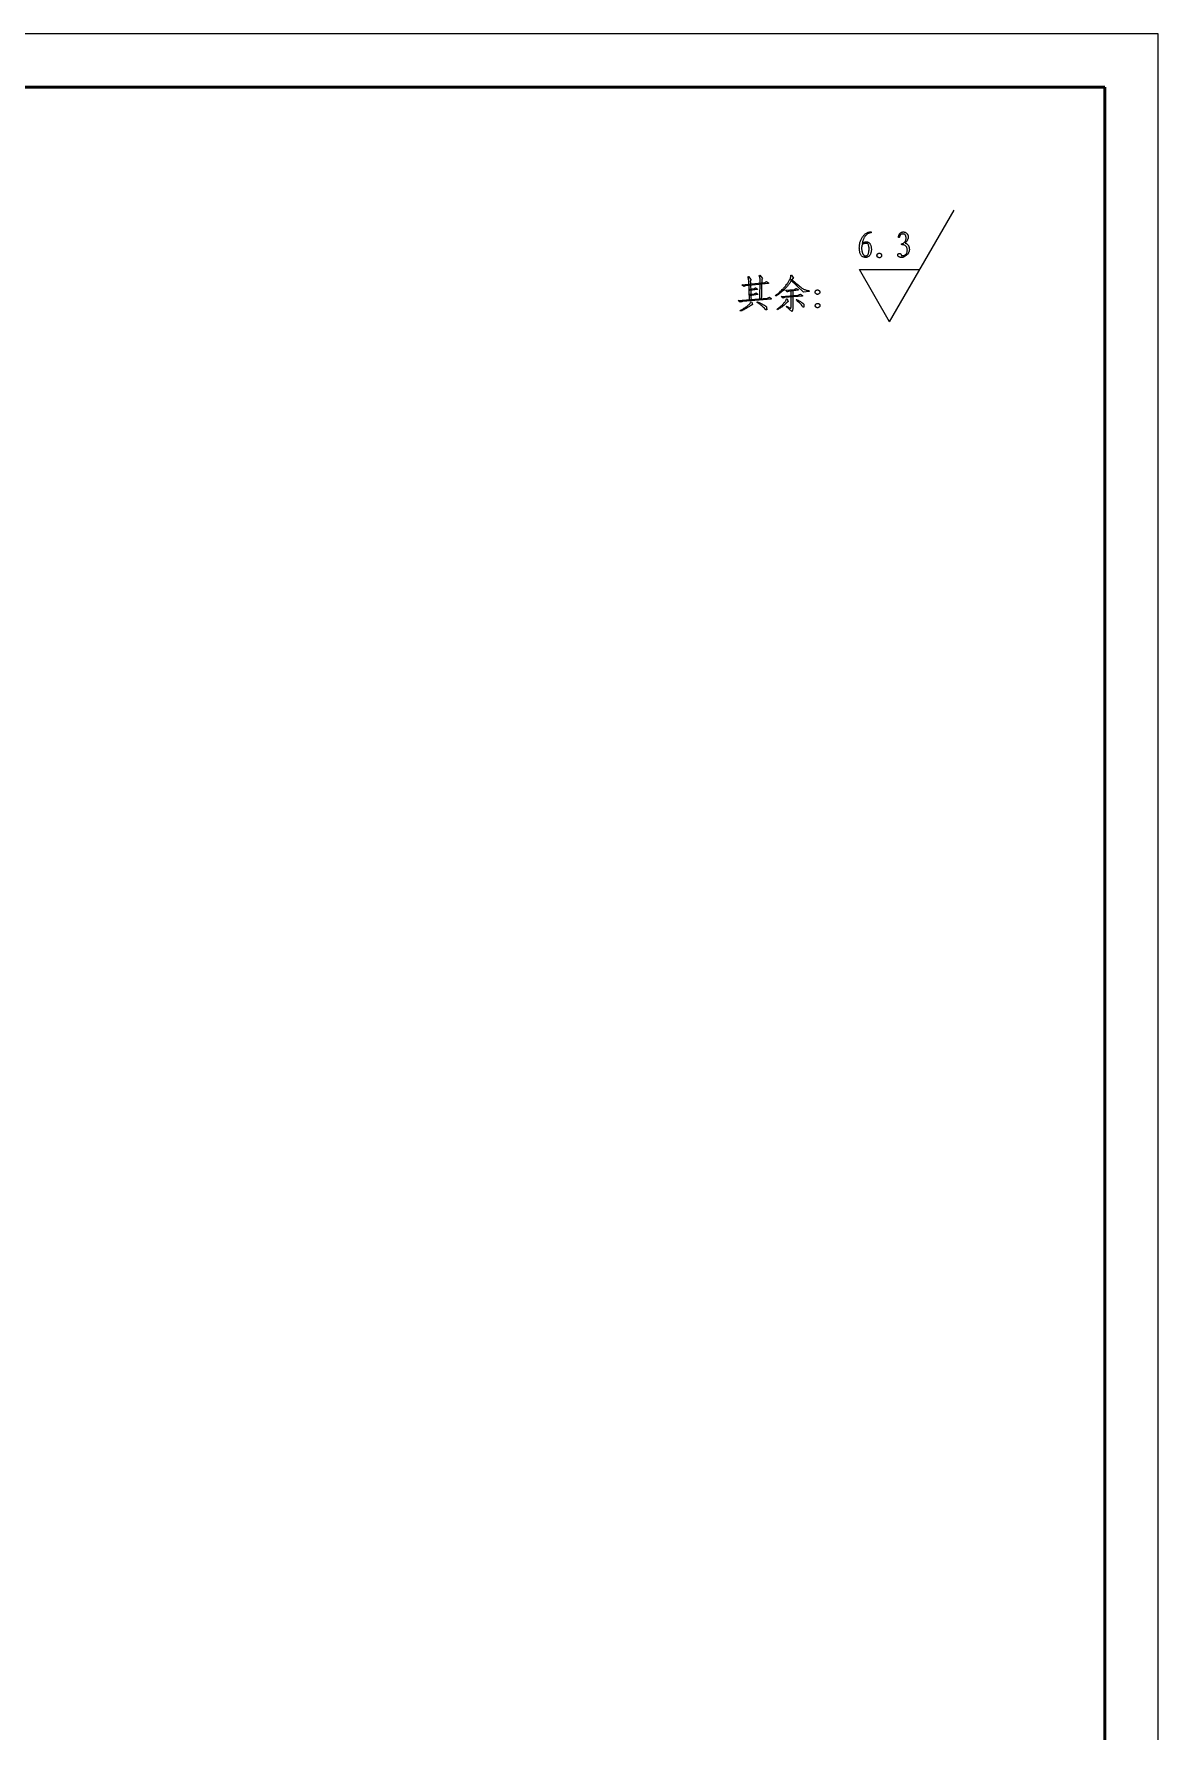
# Model space of a CAD drawing. Extents: x 0 to 420, y 0 to 297.
# Drawn here: x 314.4 to 420, y 137.6 to 297 of the extents above; entities that cross this region are included whole.
import ezdxf

# ---------------------------------------------------------------- set-up
doc = ezdxf.new("R2010")
doc.units = 0

msp = doc.modelspace()

# ---------------------------------------------------------------- linework, layer by layer
at = {"color": 7, "lineweight": 25}
for p, q in [((420, 297), (0, 297)), ((420, 0), (420, 297))]:
    msp.add_line(p, q, dxfattribs=at)
at = {"color": 7, "lineweight": 50}
for p, q in [((415, 292), (25, 292)), ((415, 5), (415, 292))]:
    msp.add_line(p, q, dxfattribs=at)
at = {"color": 5, "lineweight": 25, "ltscale": 0.303109}
msp.add_line((394.79, 269.96), (400.86, 280.46), dxfattribs=at)
at = {"color": 5, "lineweight": 25, "ltscale": 0.141451}
for p, q in [((394.79, 269.96), (391.96, 274.86)), ((391.96, 274.86), (397.62, 274.86))]:
    msp.add_line(p, q, dxfattribs=at)
at = {"color": 5, "lineweight": 5}
for points in [[(392.96, 277.27), (392.98, 277.23), (393, 277.19), (393.02, 277.14), (393.03, 277.09), (393.05, 277.04), (393.06, 276.99), (393.07, 276.93), (393.07, 276.87), (393.08, 276.81), (393.08, 276.75), (393.08, 276.69), (393.07, 276.63), (393.07, 276.57), (393.06, 276.51), (393.04, 276.46), (393.03, 276.4), (393.01, 276.35), (392.99, 276.31), (392.96, 276.26), (392.94, 276.22), (392.91, 276.18), (392.87, 276.14), (392.84, 276.11), (392.8, 276.08), (392.76, 276.06), (392.71, 276.04), (392.67, 276.02), (392.62, 276.01), (392.57, 276.01), (392.51, 276), (392.46, 276.01), (392.4, 276.02), (392.36, 276.03), (392.31, 276.05), (392.27, 276.07), (392.22, 276.1), (392.19, 276.13), (392.15, 276.17), (392.12, 276.22), (392.09, 276.26), (392.06, 276.32), (392.04, 276.37), (392.01, 276.43), (392, 276.49), (391.98, 276.55), (391.97, 276.62), (391.96, 276.69), (391.95, 276.75), (391.95, 276.83), (391.94, 276.9), (391.95, 276.98), (391.95, 277.05), (391.96, 277.12), (391.97, 277.2), (391.98, 277.27), (391.99, 277.34), (392.01, 277.41), (392.03, 277.48), (392.05, 277.55), (392.08, 277.62), (392.11, 277.69), (392.14, 277.75), (392.17, 277.81), (392.21, 277.87), (392.24, 277.93), (392.28, 277.98), (392.33, 278.04), (392.37, 278.09), (392.42, 278.13), (392.46, 278.18), (392.51, 278.22), (392.57, 278.26), (392.62, 278.29), (392.68, 278.32), (392.73, 278.35), (392.79, 278.37), (392.85, 278.38), (392.92, 278.4), (392.98, 278.41), (393.05, 278.41), (393.05, 278.33), (393, 278.32), (392.95, 278.31), (392.9, 278.3), (392.86, 278.29), (392.81, 278.27), (392.77, 278.25), (392.73, 278.23), (392.69, 278.2), (392.65, 278.17), (392.61, 278.14), (392.58, 278.11), (392.55, 278.08), (392.51, 278.04), (392.48, 278), (392.46, 277.96), (392.43, 277.92), (392.41, 277.87), (392.38, 277.82), (392.36, 277.77), (392.34, 277.72), (392.32, 277.67), (392.3, 277.62), (392.29, 277.57), (392.27, 277.53), (392.26, 277.49), (392.25, 277.45), (392.24, 277.41), (392.23, 277.38), (392.22, 277.35), (392.22, 277.32), (392.23, 277.33), (392.25, 277.34), (392.27, 277.35), (392.28, 277.36), (392.3, 277.37), (392.32, 277.38), (392.33, 277.39), (392.35, 277.4), (392.37, 277.41), (392.38, 277.42), (392.4, 277.43), (392.42, 277.44), (392.44, 277.44), (392.46, 277.45), (392.49, 277.46), (392.52, 277.46), (392.55, 277.46), (392.58, 277.47), (392.61, 277.47), (392.65, 277.47), (392.68, 277.47), (392.72, 277.46), (392.75, 277.45), (392.79, 277.44), (392.82, 277.42), (392.85, 277.4), (392.88, 277.37), (392.9, 277.34), (392.93, 277.31)], [(395.62, 277.88), (395.63, 277.92), (395.63, 277.96), (395.64, 278), (395.65, 278.04), (395.66, 278.07), (395.67, 278.11), (395.68, 278.14), (395.7, 278.17), (395.71, 278.2), (395.73, 278.23), (395.75, 278.25), (395.77, 278.27), (395.79, 278.3), (395.81, 278.31), (395.83, 278.33), (395.86, 278.35), (395.88, 278.36), (395.9, 278.37), (395.93, 278.38), (395.95, 278.38), (395.97, 278.39), (396, 278.39), (396.02, 278.4), (396.05, 278.4), (396.07, 278.4), (396.09, 278.4), (396.12, 278.4), (396.14, 278.4), (396.16, 278.39), (396.18, 278.39), (396.2, 278.39), (396.23, 278.38), (396.25, 278.37), (396.27, 278.36), (396.3, 278.34), (396.32, 278.33), (396.34, 278.31), (396.37, 278.29), (396.39, 278.27), (396.41, 278.25), (396.44, 278.22), (396.46, 278.19), (396.48, 278.16), (396.49, 278.13), (396.51, 278.1), (396.52, 278.06), (396.52, 278.02), (396.53, 277.98), (396.53, 277.93), (396.53, 277.88), (396.53, 277.84), (396.52, 277.79), (396.5, 277.74), (396.48, 277.69), (396.46, 277.63), (396.43, 277.58), (396.4, 277.53), (396.36, 277.47), (396.31, 277.42), (396.26, 277.36), (396.3, 277.34), (396.34, 277.32), (396.37, 277.3), (396.4, 277.28), (396.43, 277.25), (396.46, 277.23), (396.49, 277.2), (396.51, 277.18), (396.53, 277.15), (396.55, 277.13), (396.57, 277.1), (396.59, 277.07), (396.6, 277.03), (396.61, 277), (396.62, 276.96), (396.63, 276.92), (396.64, 276.87), (396.64, 276.82), (396.65, 276.77), (396.65, 276.72), (396.64, 276.67), (396.64, 276.62), (396.62, 276.57), (396.61, 276.52), (396.58, 276.47), (396.56, 276.42), (396.52, 276.37), (396.49, 276.32), (396.44, 276.28), (396.39, 276.23), (396.34, 276.19), (396.29, 276.15), (396.25, 276.12), (396.2, 276.09), (396.15, 276.06), (396.11, 276.04), (396.06, 276.03), (396.02, 276.01), (395.98, 276.01), (395.94, 276), (395.9, 276.01), (395.86, 276.01), (395.82, 276.01), (395.79, 276.02), (395.76, 276.02), (395.73, 276.03), (395.71, 276.04), (395.68, 276.05), (395.66, 276.07), (395.64, 276.08), (395.63, 276.1), (395.61, 276.11), (395.6, 276.12), (395.59, 276.14), (395.58, 276.15), (395.57, 276.17), (395.56, 276.18), (395.56, 276.2), (395.55, 276.21), (395.55, 276.22), (395.55, 276.24), (395.56, 276.25), (395.56, 276.26), (395.56, 276.27), (395.56, 276.29), (395.57, 276.3), (395.57, 276.31), (395.58, 276.32), (395.59, 276.32), (395.59, 276.33), (395.6, 276.34), (395.61, 276.35), (395.62, 276.35), (395.63, 276.36), (395.64, 276.37), (395.65, 276.37), (395.66, 276.37), (395.67, 276.38), (395.68, 276.38), (395.7, 276.38), (395.71, 276.38), (395.72, 276.38), (395.73, 276.38), (395.75, 276.38), (395.76, 276.38), (395.77, 276.37), (395.78, 276.37), (395.79, 276.37), (395.8, 276.36), (395.81, 276.35), (395.82, 276.35), (395.84, 276.34), (395.85, 276.32), (395.86, 276.31), (395.87, 276.29), (395.88, 276.27), (395.89, 276.25), (395.9, 276.22), (395.91, 276.2), (395.92, 276.17), (395.98, 276.17), (396.04, 276.18), (396.09, 276.18), (396.14, 276.19), (396.19, 276.21), (396.23, 276.22), (396.26, 276.24), (396.29, 276.27), (396.32, 276.29), (396.35, 276.32), (396.37, 276.35), (396.39, 276.38), (396.4, 276.42), (396.42, 276.45), (396.43, 276.49), (396.44, 276.53), (396.45, 276.57), (396.45, 276.61), (396.45, 276.65), (396.46, 276.7), (396.45, 276.74), (396.45, 276.78), (396.44, 276.82), (396.44, 276.86), (396.42, 276.9), (396.41, 276.93), (396.4, 276.97), (396.38, 277), (396.36, 277.03), (396.33, 277.06), (396.31, 277.08), (396.28, 277.11), (396.24, 277.13), (396.2, 277.15), (396.16, 277.16), (396.12, 277.18), (396.07, 277.19), (396.01, 277.2), (395.96, 277.2), (395.9, 277.21), (395.9, 277.29), (395.93, 277.29), (395.96, 277.3), (395.99, 277.3), (396.02, 277.31), (396.05, 277.33), (396.08, 277.34), (396.11, 277.36), (396.14, 277.39), (396.17, 277.41), (396.2, 277.44), (396.23, 277.47), (396.25, 277.5), (396.28, 277.54), (396.29, 277.57), (396.31, 277.6), (396.32, 277.64), (396.33, 277.68), (396.34, 277.72), (396.34, 277.76), (396.35, 277.8), (396.35, 277.84), (396.34, 277.87), (396.34, 277.91), (396.33, 277.94), (396.33, 277.98), (396.32, 278.01), (396.31, 278.03), (396.3, 278.06), (396.29, 278.08), (396.27, 278.1), (396.26, 278.12), (396.24, 278.14), (396.22, 278.16), (396.2, 278.17), (396.18, 278.18), (396.15, 278.19), (396.13, 278.2), (396.1, 278.2), (396.07, 278.21), (396.05, 278.21), (396.02, 278.21), (395.99, 278.2), (395.96, 278.2), (395.94, 278.2), (395.91, 278.19), (395.89, 278.18), (395.87, 278.17), (395.85, 278.16), (395.84, 278.15), (395.82, 278.14), (395.81, 278.12), (395.79, 278.11), (395.78, 278.09), (395.77, 278.06), (395.75, 278.04), (395.74, 278.01), (395.73, 277.98), (395.72, 277.95), (395.71, 277.92), (395.7, 277.88)], [(392.16, 276.81), (392.16, 276.77), (392.17, 276.72), (392.17, 276.68), (392.18, 276.64), (392.19, 276.6), (392.2, 276.56), (392.21, 276.52), (392.22, 276.47), (392.24, 276.43), (392.26, 276.39), (392.28, 276.36), (392.3, 276.32), (392.32, 276.29), (392.34, 276.26), (392.36, 276.24), (392.38, 276.21), (392.4, 276.19), (392.42, 276.18), (392.44, 276.17), (392.46, 276.16), (392.49, 276.15), (392.51, 276.14), (392.53, 276.14), (392.56, 276.15), (392.58, 276.15), (392.61, 276.16), (392.63, 276.17), (392.66, 276.19), (392.69, 276.2), (392.72, 276.22), (392.74, 276.25), (392.77, 276.28), (392.79, 276.32), (392.81, 276.37), (392.82, 276.43), (392.84, 276.49), (392.85, 276.56), (392.85, 276.64), (392.86, 276.73), (392.86, 276.83), (392.86, 276.92), (392.85, 277), (392.84, 277.08), (392.82, 277.14), (392.8, 277.19), (392.77, 277.24), (392.74, 277.27), (392.7, 277.3), (392.66, 277.31), (392.61, 277.32), (392.56, 277.32), (392.51, 277.31), (392.47, 277.31), (392.43, 277.31), (392.4, 277.3), (392.37, 277.29), (392.34, 277.28), (392.31, 277.27), (392.29, 277.26), (392.27, 277.25), (392.26, 277.24), (392.24, 277.22), (392.23, 277.21), (392.22, 277.19), (392.21, 277.18), (392.2, 277.16), (392.19, 277.15), (392.18, 277.14), (392.18, 277.12), (392.18, 277.11), (392.17, 277.09), (392.17, 277.07), (392.17, 277.05), (392.17, 277.02), (392.17, 276.99), (392.16, 276.96), (392.16, 276.93), (392.16, 276.89), (392.16, 276.85)], [(393.94, 276), (393.92, 276), (393.9, 275.99), (393.87, 275.98), (393.85, 275.98), (393.83, 275.98), (393.8, 275.98), (393.78, 275.99), (393.76, 275.99), (393.73, 276), (393.71, 276.01), (393.68, 276.02), (393.66, 276.04), (393.65, 276.06), (393.63, 276.07), (393.62, 276.09), (393.61, 276.12), (393.61, 276.14), (393.6, 276.16), (393.6, 276.19), (393.61, 276.22), (393.61, 276.24), (393.62, 276.27), (393.62, 276.29), (393.63, 276.31), (393.65, 276.33), (393.66, 276.35), (393.67, 276.36), (393.69, 276.37), (393.71, 276.38), (393.73, 276.39), (393.75, 276.39), (393.77, 276.4), (393.79, 276.4), (393.81, 276.4), (393.83, 276.4), (393.85, 276.4), (393.87, 276.4), (393.89, 276.4), (393.91, 276.39), (393.93, 276.39), (393.94, 276.38), (393.96, 276.37), (393.98, 276.36), (393.99, 276.35), (394, 276.33), (394.01, 276.31), (394.02, 276.29), (394.03, 276.27), (394.03, 276.24), (394.04, 276.21), (394.04, 276.18), (394.04, 276.15), (394.03, 276.13), (394.03, 276.11), (394.02, 276.08), (394.01, 276.06), (393.99, 276.05), (393.98, 276.03), (393.96, 276.02)], [(381.77, 273.93), (381.76, 273.9), (381.75, 273.88), (381.74, 273.85), (381.73, 273.83), (381.72, 273.81), (381.72, 273.79), (381.71, 273.77), (381.71, 273.75), (381.71, 273.74), (381.71, 273.72), (381.72, 273.69), (381.72, 273.63), (381.73, 273.54), (381.73, 273.42), (381.74, 273.26), (381.75, 273.07), (381.75, 272.85), (381.76, 272.6), (381.77, 272.32), (381.78, 272), (381.63, 272), (381.56, 273.82), (381.56, 273.85), (381.56, 273.88), (381.55, 273.91), (381.54, 273.94), (381.54, 273.98), (381.53, 274.03), (381.52, 274.07), (381.51, 274.12), (381.5, 274.17), (381.48, 274.23), (381.54, 274.23)], [(382.74, 272.07), (382.59, 272.07), (382.63, 273.92), (382.63, 273.94), (382.63, 273.97), (382.62, 274), (382.62, 274.04), (382.61, 274.07), (382.6, 274.11), (382.59, 274.16), (382.58, 274.2), (382.56, 274.25), (382.55, 274.3), (382.59, 274.34), (382.84, 274.04), (382.83, 274.01), (382.82, 273.99), (382.81, 273.97), (382.8, 273.95), (382.79, 273.93), (382.79, 273.91), (382.79, 273.9), (382.78, 273.88), (382.78, 273.87), (382.78, 273.85), (382.78, 273.83), (382.78, 273.76), (382.78, 273.67), (382.77, 273.54), (382.77, 273.38), (382.77, 273.18), (382.76, 272.95), (382.75, 272.69), (382.75, 272.4)], [(385.36, 273.83), (385.39, 273.89), (385.42, 273.95), (385.45, 274), (385.47, 274.05), (385.49, 274.11), (385.5, 274.15), (385.51, 274.2), (385.52, 274.24), (385.53, 274.29), (385.53, 274.33), (385.58, 274.34), (385.76, 274.07), (385.74, 274.05), (385.73, 274.04), (385.71, 274.03), (385.7, 274.02), (385.69, 274.01), (385.68, 274), (385.67, 273.99), (385.66, 273.98), (385.66, 273.98), (385.65, 273.97), (385.65, 273.96), (385.64, 273.95), (385.63, 273.93), (385.62, 273.91), (385.6, 273.89), (385.58, 273.86), (385.56, 273.83), (385.54, 273.79), (385.51, 273.74), (385.48, 273.7), (385.45, 273.65), (385.41, 273.6), (385.37, 273.54), (385.33, 273.49), (385.29, 273.43), (385.24, 273.37), (385.19, 273.31), (385.14, 273.25), (385.08, 273.18), (385.02, 273.12), (384.96, 273.05), (384.89, 272.98), (384.82, 272.91), (384.73, 272.84), (384.65, 272.76), (384.55, 272.69), (384.45, 272.61), (384.35, 272.53), (384.24, 272.45), (384.12, 272.37), (384.08, 272.43), (384.18, 272.51), (384.28, 272.59), (384.38, 272.67), (384.47, 272.75), (384.55, 272.83), (384.63, 272.9), (384.71, 272.98), (384.78, 273.05), (384.84, 273.12), (384.9, 273.18), (384.96, 273.25), (385.01, 273.32), (385.06, 273.38), (385.11, 273.45), (385.16, 273.51), (385.2, 273.58), (385.25, 273.64), (385.29, 273.7), (385.32, 273.77)], [(380.91, 273.44), (383.03, 273.64), (383.04, 273.65), (383.06, 273.65), (383.07, 273.66), (383.09, 273.66), (383.11, 273.67), (383.13, 273.68), (383.16, 273.7), (383.18, 273.71), (383.21, 273.72), (383.23, 273.74), (383.41, 273.62), (383.42, 273.56), (381.29, 273.34), (381.27, 273.34), (381.26, 273.34), (381.24, 273.34), (381.22, 273.33), (381.2, 273.33), (381.18, 273.32), (381.16, 273.31), (381.14, 273.31), (381.12, 273.3), (381.1, 273.29)], [(381.65, 273.03), (382.06, 273.08), (382.07, 273.09), (382.08, 273.09), (382.09, 273.1), (382.1, 273.1), (382.12, 273.11), (382.13, 273.12), (382.15, 273.13), (382.16, 273.14), (382.18, 273.15), (382.19, 273.16), (382.36, 273.05), (382.37, 273), (381.67, 272.9)], [(382.06, 272.59), (382.07, 272.59), (382.09, 272.6), (382.11, 272.6), (382.12, 272.61), (382.14, 272.62), (382.16, 272.63), (382.18, 272.64), (382.2, 272.65), (382.22, 272.66), (382.23, 272.67), (382.4, 272.58), (382.41, 272.52), (381.67, 272.41), (381.67, 272.55)], [(386.02, 273.1), (386.2, 272.99), (386.2, 272.93), (385.34, 272.82), (385.33, 272.82), (385.31, 272.82), (385.3, 272.82), (385.29, 272.82), (385.27, 272.81), (385.25, 272.81), (385.23, 272.8), (385.22, 272.8), (385.2, 272.79), (385.17, 272.78), (385, 272.92), (385.82, 273), (385.84, 273.01), (385.86, 273.01), (385.88, 273.02), (385.9, 273.03), (385.92, 273.04), (385.94, 273.05), (385.96, 273.06), (385.98, 273.07), (386, 273.08)], [(385.71, 271.33), (385.7, 271.28), (385.7, 271.23), (385.69, 271.19), (385.69, 271.14), (385.68, 271.1), (385.67, 271.06), (385.66, 271.03), (385.65, 271), (385.64, 270.96), (385.62, 270.94), (385.09, 271.39), (385.12, 271.44), (385.52, 271.22), (385.52, 271.24), (385.53, 271.26), (385.53, 271.28), (385.53, 271.3), (385.54, 271.32), (385.54, 271.34), (385.54, 271.36), (385.54, 271.39), (385.54, 271.41), (385.54, 271.44), (385.54, 272.93), (385.71, 272.93)], [(387.25, 272.88), (387.25, 272.82), (386.7, 272.75), (385.49, 273.9), (385.54, 273.98), (385.7, 273.84), (385.85, 273.71), (385.98, 273.59), (386.11, 273.49), (386.22, 273.39), (386.32, 273.31), (386.41, 273.24), (386.49, 273.17), (386.56, 273.13), (386.62, 273.09), (386.67, 273.06), (386.72, 273.03), (386.78, 273), (386.84, 272.98), (386.9, 272.96), (386.97, 272.94), (387.03, 272.92), (387.1, 272.9), (387.18, 272.89)], [(387.93, 272.94), (387.95, 272.94), (387.97, 272.95), (387.99, 272.95), (388.01, 272.95), (388.03, 272.95), (388.05, 272.95), (388.07, 272.95), (388.08, 272.94), (388.1, 272.94), (388.12, 272.93), (388.14, 272.92), (388.15, 272.91), (388.17, 272.9), (388.18, 272.89), (388.19, 272.87), (388.2, 272.86), (388.21, 272.84), (388.22, 272.82), (388.23, 272.8), (388.24, 272.77), (388.24, 272.75), (388.24, 272.73), (388.24, 272.71), (388.23, 272.69), (388.23, 272.67), (388.21, 272.65), (388.2, 272.63), (388.18, 272.61), (388.16, 272.6), (388.14, 272.58), (388.12, 272.57), (388.09, 272.56), (388.07, 272.55), (388.04, 272.55), (388.02, 272.54), (388, 272.54), (387.97, 272.55), (387.95, 272.55), (387.92, 272.56), (387.9, 272.58), (387.88, 272.59), (387.86, 272.61), (387.84, 272.62), (387.83, 272.64), (387.82, 272.66), (387.81, 272.68), (387.81, 272.7), (387.8, 272.72), (387.8, 272.75), (387.81, 272.77), (387.81, 272.8), (387.82, 272.82), (387.83, 272.84), (387.84, 272.86), (387.85, 272.88), (387.86, 272.9), (387.87, 272.91), (387.89, 272.92), (387.91, 272.93)], [(383.68, 272.08), (381.02, 271.87), (381, 271.86), (380.98, 271.86), (380.96, 271.86), (380.93, 271.86), (380.91, 271.85), (380.88, 271.85), (380.86, 271.85), (380.83, 271.84), (380.8, 271.83), (380.77, 271.82), (380.58, 271.96), (383.29, 272.17), (383.3, 272.17), (383.32, 272.17), (383.34, 272.18), (383.35, 272.19), (383.38, 272.2), (383.4, 272.21), (383.42, 272.22), (383.45, 272.23), (383.48, 272.25), (383.51, 272.26), (383.67, 272.15)], [(380.8, 270.95), (380.76, 271.02), (380.85, 271.07), (380.94, 271.13), (381.03, 271.18), (381.11, 271.23), (381.18, 271.28), (381.25, 271.32), (381.31, 271.36), (381.37, 271.4), (381.42, 271.44), (381.47, 271.48), (381.51, 271.51), (381.55, 271.54), (381.59, 271.58), (381.62, 271.62), (381.66, 271.65), (381.69, 271.69), (381.71, 271.72), (381.74, 271.76), (381.76, 271.8), (381.78, 271.84), (381.84, 271.82), (381.93, 271.56), (381.91, 271.56), (381.88, 271.55), (381.85, 271.54), (381.82, 271.53), (381.79, 271.51), (381.75, 271.49), (381.71, 271.46), (381.67, 271.44), (381.62, 271.41), (381.57, 271.37), (381.52, 271.34), (381.46, 271.3), (381.4, 271.26), (381.33, 271.22), (381.25, 271.18), (381.17, 271.14), (381.09, 271.09), (381, 271.04), (380.9, 271)], [(383.18, 271.09), (383.11, 271.16), (383.04, 271.23), (382.96, 271.3), (382.88, 271.38), (382.8, 271.45), (382.71, 271.52), (382.62, 271.59), (382.53, 271.66), (382.43, 271.73), (382.33, 271.8), (382.37, 271.85), (382.45, 271.81), (382.53, 271.78), (382.6, 271.74), (382.67, 271.71), (382.73, 271.68), (382.79, 271.64), (382.85, 271.61), (382.9, 271.58), (382.95, 271.56), (383, 271.53), (383.04, 271.51), (383.08, 271.48), (383.11, 271.46), (383.14, 271.44), (383.17, 271.42), (383.19, 271.41), (383.21, 271.4), (383.22, 271.38), (383.23, 271.37), (383.23, 271.37), (383.23, 271.36), (383.24, 271.34), (383.24, 271.33), (383.24, 271.3), (383.24, 271.28), (383.24, 271.25), (383.24, 271.21), (383.25, 271.18), (383.25, 271.13), (383.25, 271.09)], [(384.95, 271.6), (384.91, 271.55), (384.85, 271.5), (384.79, 271.45), (384.73, 271.4), (384.66, 271.35), (384.59, 271.3), (384.52, 271.25), (384.43, 271.2), (384.35, 271.15), (384.26, 271.1), (384.22, 271.15), (384.3, 271.22), (384.38, 271.28), (384.46, 271.34), (384.53, 271.39), (384.6, 271.45), (384.66, 271.5), (384.72, 271.56), (384.77, 271.61), (384.82, 271.66), (384.86, 271.71), (384.9, 271.76), (384.94, 271.8), (384.97, 271.85), (385, 271.89), (385.03, 271.93), (385.05, 271.97), (385.07, 272.01), (385.09, 272.05), (385.11, 272.09), (385.12, 272.12), (385.17, 272.12), (385.28, 271.84), (385.26, 271.84), (385.24, 271.83), (385.21, 271.82), (385.18, 271.8), (385.15, 271.78), (385.12, 271.75), (385.08, 271.72), (385.04, 271.68), (385, 271.64)], [(386.6, 272.37), (384.95, 272.23), (384.94, 272.23), (384.93, 272.23), (384.91, 272.23), (384.89, 272.23), (384.88, 272.22), (384.86, 272.21), (384.84, 272.21), (384.82, 272.2), (384.8, 272.19), (384.78, 272.18), (384.6, 272.33), (386.2, 272.47), (386.21, 272.47), (386.23, 272.47), (386.25, 272.48), (386.27, 272.49), (386.29, 272.49), (386.31, 272.5), (386.33, 272.51), (386.36, 272.52), (386.39, 272.54), (386.42, 272.55), (386.6, 272.43)], [(386.56, 271.76), (386.59, 271.73), (386.61, 271.71), (386.64, 271.7), (386.66, 271.68), (386.67, 271.67), (386.69, 271.65), (386.7, 271.64), (386.71, 271.63), (386.72, 271.62), (386.73, 271.61), (386.73, 271.6), (386.73, 271.59), (386.74, 271.57), (386.74, 271.55), (386.74, 271.53), (386.74, 271.49), (386.74, 271.46), (386.75, 271.42), (386.75, 271.38), (386.75, 271.33), (386.68, 271.33), (386.62, 271.4), (386.57, 271.47), (386.51, 271.54), (386.45, 271.61), (386.38, 271.68), (386.32, 271.75), (386.25, 271.82), (386.17, 271.88), (386.1, 271.95), (386.02, 272.02), (386.05, 272.06), (386.12, 272.02), (386.19, 271.98), (386.25, 271.95), (386.31, 271.92), (386.36, 271.89), (386.41, 271.86), (386.45, 271.83), (386.49, 271.8), (386.53, 271.78)], [(387.91, 271.3), (387.89, 271.32), (387.87, 271.33), (387.86, 271.34), (387.84, 271.36), (387.83, 271.38), (387.82, 271.4), (387.82, 271.42), (387.81, 271.44), (387.81, 271.47), (387.81, 271.5), (387.82, 271.52), (387.82, 271.55), (387.83, 271.57), (387.84, 271.59), (387.85, 271.61), (387.86, 271.63), (387.88, 271.64), (387.89, 271.65), (387.91, 271.66), (387.93, 271.67), (387.95, 271.68), (387.97, 271.69), (387.99, 271.69), (388.01, 271.69), (388.03, 271.69), (388.05, 271.69), (388.07, 271.69), (388.09, 271.68), (388.11, 271.68), (388.13, 271.67), (388.15, 271.66), (388.17, 271.64), (388.19, 271.63), (388.2, 271.62), (388.21, 271.6), (388.22, 271.58), (388.23, 271.57), (388.24, 271.55), (388.25, 271.53), (388.25, 271.5), (388.25, 271.48), (388.25, 271.46), (388.25, 271.44), (388.24, 271.42), (388.23, 271.4), (388.22, 271.38), (388.21, 271.36), (388.19, 271.35), (388.17, 271.33), (388.15, 271.32), (388.12, 271.31), (388.1, 271.3), (388.08, 271.29), (388.05, 271.28), (388.03, 271.28), (388.01, 271.28), (387.98, 271.28), (387.96, 271.29), (387.94, 271.29)]]:
    msp.add_lwpolyline(points, close=True, dxfattribs=at)

doc.saveas('drawing.dxf')
